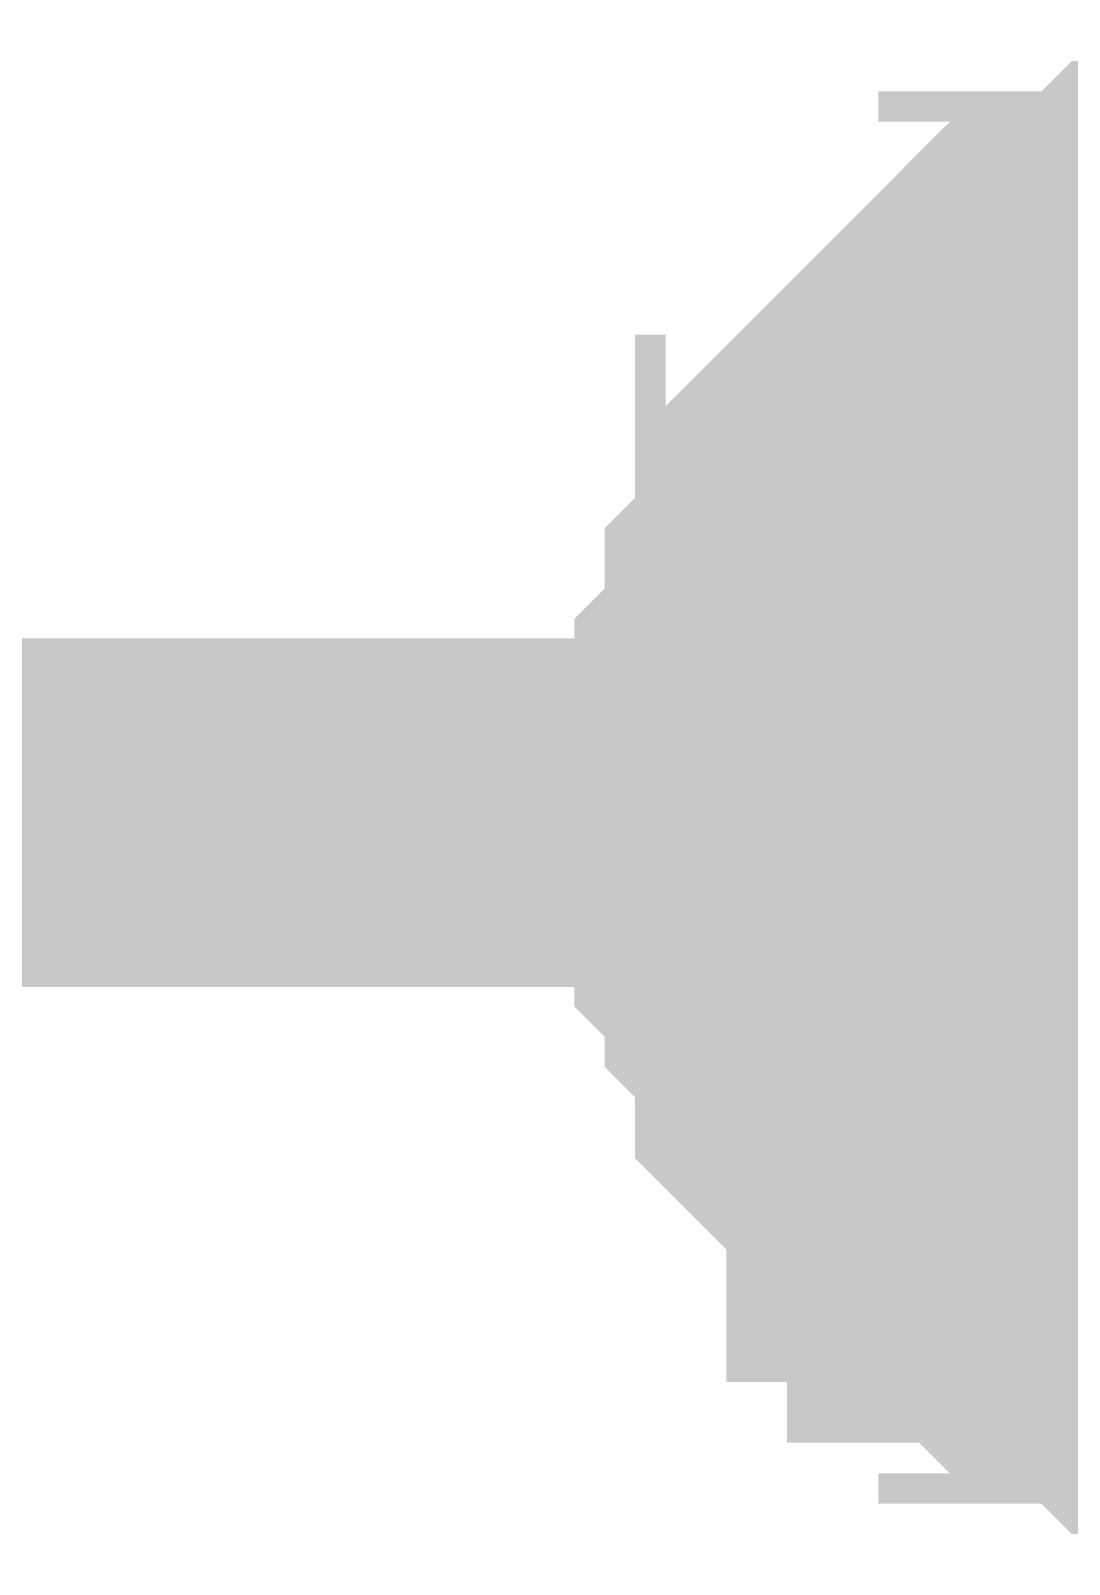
# Model space of a CAD drawing. Header units: inches. Extents: x 0 to 841, y 0 to 594.
# Drawn here: x 676.384 to 677.278, y 366.828 to 368.147 of the extents above; entities that cross this region are included whole.
import ezdxf

# ---------------------------------------------------------------- set-up
doc = ezdxf.new("R2010")
doc.units = ezdxf.units.IN
doc.layers.add('Sheet', color=255, linetype='Continuous')

msp = doc.modelspace()

# ---------------------------------------------------------------- linework, layer by layer
at = {"layer": 'Sheet'}
for points in [[(677.0019, 367.4741, 0.2997, 0.2997, 0), (677.0019, 367.5003, 0.2997, 0.2997, 0), (677.0019, 367.5264, 0.2997, 0.2997, 0), (677.0019, 367.5525, 0.2997, 0.2997, 0), (677.0019, 367.5787, 0.2997, 0.2997, 0), (677.028, 367.6048, 0.2997, 0.2997, 0), (677.028, 367.6309, 0.2997, 0.2997, 0), (677.028, 367.657, 0.2997, 0.2997, 0), (677.0541, 367.6832, 0.2997, 0.2997, 0), (677.0541, 367.7093, 0.2997, 0.2997, 0), (677.0541, 367.7354, 0.2997, 0.2997, 0), (677.0803, 367.7354, 0.2997, 0.2997, 0), (677.0803, 367.7616, 0.2997, 0.2997, 0), (677.1064, 367.7877, 0.2997, 0.2997, 0), (677.1325, 367.8138, 0.2997, 0.2997, 0), (677.1325, 367.8138, 0.2997, 0.2997, 0), (677.1586, 367.84, 0.2997, 0.2997, 0), (677.1848, 367.8661, 0.2997, 0.2997, 0), (677.1848, 367.8661, 0.2997, 0.2997, 0), (677.2109, 367.8922, 0.2997, 0.2997, 0), (677.237, 367.9184, 0.2997, 0.2997, 0), (677.2632, 367.9184, 0.2997, 0.2997, 0), (677.2632, 367.9445, 0.2997, 0.2997, 0), (677.2893, 367.9445, 0.2997, 0.2997, 0), (677.3154, 367.9445, 0.2997, 0.2997, 0), (677.3416, 367.9706, 0.2997, 0.2997, 0), (677.3677, 367.9706, 0.2997, 0.2997, 0), (677.3938, 367.9706, 0.2997, 0.2997, 0), (677.42, 367.9967, 0.2997, 0.2997, 0), (677.4461, 367.9967, 0.2997, 0.2997, 0)], [(677.0019, 367.4741, 0.2997, 0.2997, 0), (677.0019, 367.5003, 0.2997, 0.2997, 0), (677.0019, 367.5264, 0.2997, 0.2997, 0), (677.0019, 367.5525, 0.2997, 0.2997, 0), (677.0019, 367.5787, 0.2997, 0.2997, 0), (677.028, 367.6048, 0.2997, 0.2997, 0), (677.028, 367.6309, 0.2997, 0.2997, 0), (677.028, 367.657, 0.2997, 0.2997, 0), (677.0541, 367.6832, 0.2997, 0.2997, 0), (677.0541, 367.7093, 0.2997, 0.2997, 0), (677.0541, 367.7354, 0.2997, 0.2997, 0), (677.0803, 367.7354, 0.2997, 0.2997, 0), (677.0803, 367.7616, 0.2997, 0.2997, 0), (677.1064, 367.7877, 0.2997, 0.2997, 0), (677.1325, 367.8138, 0.2997, 0.2997, 0), (677.1325, 367.8138, 0.2997, 0.2997, 0), (677.1586, 367.84, 0.2997, 0.2997, 0), (677.1848, 367.8661, 0.2997, 0.2997, 0), (677.1848, 367.8661, 0.2997, 0.2997, 0), (677.2109, 367.8922, 0.2997, 0.2997, 0), (677.237, 367.9184, 0.2997, 0.2997, 0), (677.2632, 367.9184, 0.2997, 0.2997, 0), (677.2632, 367.9445, 0.2997, 0.2997, 0), (677.2893, 367.9445, 0.2997, 0.2997, 0), (677.3154, 367.9445, 0.2997, 0.2997, 0), (677.3416, 367.9706, 0.2997, 0.2997, 0), (677.3677, 367.9706, 0.2997, 0.2997, 0), (677.3938, 367.9706, 0.2997, 0.2997, 0), (677.42, 367.9967, 0.2997, 0.2997, 0), (677.4461, 367.9967, 0.2997, 0.2997, 0)], [(677.0019, 367.4741, 0.2997, 0.2997, 0), (677.0019, 367.5003, 0.2997, 0.2997, 0), (677.0019, 367.5264, 0.2997, 0.2997, 0), (677.0019, 367.5525, 0.2997, 0.2997, 0), (677.0019, 367.5787, 0.2997, 0.2997, 0), (677.028, 367.6048, 0.2997, 0.2997, 0), (677.028, 367.6309, 0.2997, 0.2997, 0), (677.028, 367.657, 0.2997, 0.2997, 0), (677.0541, 367.6832, 0.2997, 0.2997, 0), (677.0541, 367.7093, 0.2997, 0.2997, 0), (677.0541, 367.7354, 0.2997, 0.2997, 0), (677.0803, 367.7354, 0.2997, 0.2997, 0), (677.0803, 367.7616, 0.2997, 0.2997, 0), (677.1064, 367.7877, 0.2997, 0.2997, 0), (677.1325, 367.8138, 0.2997, 0.2997, 0), (677.1325, 367.8138, 0.2997, 0.2997, 0), (677.1586, 367.84, 0.2997, 0.2997, 0), (677.1848, 367.8661, 0.2997, 0.2997, 0), (677.1848, 367.8661, 0.2997, 0.2997, 0), (677.2109, 367.8922, 0.2997, 0.2997, 0), (677.237, 367.9184, 0.2997, 0.2997, 0), (677.2632, 367.9184, 0.2997, 0.2997, 0), (677.2632, 367.9445, 0.2997, 0.2997, 0), (677.2893, 367.9445, 0.2997, 0.2997, 0), (677.3154, 367.9445, 0.2997, 0.2997, 0), (677.3416, 367.9706, 0.2997, 0.2997, 0), (677.3677, 367.9706, 0.2997, 0.2997, 0), (677.3938, 367.9706, 0.2997, 0.2997, 0), (677.42, 367.9967, 0.2997, 0.2997, 0), (677.4461, 367.9967, 0.2997, 0.2997, 0)], [(677.0019, 367.4741, 0.2997, 0.2997, 0), (677.0019, 367.5003, 0.2997, 0.2997, 0), (677.0019, 367.5264, 0.2997, 0.2997, 0), (677.0019, 367.5525, 0.2997, 0.2997, 0), (677.0019, 367.5787, 0.2997, 0.2997, 0), (677.028, 367.6048, 0.2997, 0.2997, 0), (677.028, 367.6309, 0.2997, 0.2997, 0), (677.028, 367.657, 0.2997, 0.2997, 0), (677.0541, 367.6832, 0.2997, 0.2997, 0), (677.0541, 367.7093, 0.2997, 0.2997, 0), (677.0541, 367.7354, 0.2997, 0.2997, 0), (677.0803, 367.7354, 0.2997, 0.2997, 0), (677.0803, 367.7616, 0.2997, 0.2997, 0), (677.1064, 367.7877, 0.2997, 0.2997, 0), (677.1325, 367.8138, 0.2997, 0.2997, 0), (677.1325, 367.8138, 0.2997, 0.2997, 0), (677.1586, 367.84, 0.2997, 0.2997, 0), (677.1848, 367.8661, 0.2997, 0.2997, 0), (677.1848, 367.8661, 0.2997, 0.2997, 0), (677.2109, 367.8922, 0.2997, 0.2997, 0), (677.237, 367.9184, 0.2997, 0.2997, 0), (677.2632, 367.9184, 0.2997, 0.2997, 0), (677.2632, 367.9445, 0.2997, 0.2997, 0), (677.2893, 367.9445, 0.2997, 0.2997, 0), (677.3154, 367.9445, 0.2997, 0.2997, 0), (677.3416, 367.9706, 0.2997, 0.2997, 0), (677.3677, 367.9706, 0.2997, 0.2997, 0), (677.3938, 367.9706, 0.2997, 0.2997, 0), (677.42, 367.9967, 0.2997, 0.2997, 0), (677.4461, 367.9967, 0.2997, 0.2997, 0)], [(677.0019, 367.4741, 0.0991, 0.0991, 0), (677.0019, 367.5003, 0.0991, 0.0991, 0), (677.0019, 367.5264, 0.0991, 0.0991, 0), (677.0019, 367.5525, 0.0991, 0.0991, 0), (677.0019, 367.5787, 0.0991, 0.0991, 0), (677.028, 367.6048, 0.0991, 0.0991, 0), (677.028, 367.6309, 0.0991, 0.0991, 0), (677.028, 367.657, 0.0991, 0.0991, 0), (677.0541, 367.6832, 0.0991, 0.0991, 0), (677.0541, 367.7093, 0.0991, 0.0991, 0), (677.0541, 367.7354, 0.0991, 0.0991, 0), (677.0803, 367.7354, 0.0991, 0.0991, 0), (677.0803, 367.7616, 0.0991, 0.0991, 0), (677.1064, 367.7877, 0.0991, 0.0991, 0), (677.1325, 367.8138, 0.0991, 0.0991, 0), (677.1325, 367.8138, 0.0991, 0.0991, 0), (677.1586, 367.84, 0.0991, 0.0991, 0), (677.1848, 367.8661, 0.0991, 0.0991, 0), (677.1848, 367.8661, 0.0991, 0.0991, 0), (677.2109, 367.8922, 0.0991, 0.0991, 0), (677.237, 367.9184, 0.0991, 0.0991, 0), (677.2632, 367.9184, 0.0991, 0.0991, 0), (677.2632, 367.9445, 0.0991, 0.0991, 0), (677.2893, 367.9445, 0.0991, 0.0991, 0), (677.3154, 367.9445, 0.0991, 0.0991, 0), (677.3416, 367.9706, 0.0991, 0.0991, 0)], [(677.0019, 367.4741, 0.0991, 0.0991, 0), (677.0019, 367.5003, 0.0991, 0.0991, 0), (677.0019, 367.5264, 0.0991, 0.0991, 0), (677.0019, 367.5525, 0.0991, 0.0991, 0), (677.0019, 367.5787, 0.0991, 0.0991, 0), (677.028, 367.6048, 0.0991, 0.0991, 0), (677.028, 367.6309, 0.0991, 0.0991, 0), (677.028, 367.657, 0.0991, 0.0991, 0), (677.0541, 367.6832, 0.0991, 0.0991, 0), (677.0541, 367.7093, 0.0991, 0.0991, 0), (677.0541, 367.7354, 0.0991, 0.0991, 0), (677.0803, 367.7354, 0.0991, 0.0991, 0), (677.0803, 367.7616, 0.0991, 0.0991, 0), (677.1064, 367.7877, 0.0991, 0.0991, 0), (677.1325, 367.8138, 0.0991, 0.0991, 0), (677.1325, 367.8138, 0.0991, 0.0991, 0), (677.1586, 367.84, 0.0991, 0.0991, 0), (677.1848, 367.8661, 0.0991, 0.0991, 0), (677.1848, 367.8661, 0.0991, 0.0991, 0), (677.2109, 367.8922, 0.0991, 0.0991, 0), (677.237, 367.9184, 0.0991, 0.0991, 0), (677.2632, 367.9184, 0.0991, 0.0991, 0), (677.2632, 367.9445, 0.0991, 0.0991, 0), (677.2893, 367.9445, 0.0991, 0.0991, 0), (677.3154, 367.9445, 0.0991, 0.0991, 0), (677.3416, 367.9706, 0.0991, 0.0991, 0)], [(677.0019, 367.4741, 0.0991, 0.0991, 0), (677.0019, 367.5003, 0.0991, 0.0991, 0), (677.0019, 367.5264, 0.0991, 0.0991, 0), (677.0019, 367.5525, 0.0991, 0.0991, 0), (677.0019, 367.5787, 0.0991, 0.0991, 0), (677.028, 367.6048, 0.0991, 0.0991, 0), (677.028, 367.6309, 0.0991, 0.0991, 0), (677.028, 367.657, 0.0991, 0.0991, 0), (677.0541, 367.6832, 0.0991, 0.0991, 0), (677.0541, 367.7093, 0.0991, 0.0991, 0), (677.0541, 367.7354, 0.0991, 0.0991, 0), (677.0803, 367.7354, 0.0991, 0.0991, 0), (677.0803, 367.7616, 0.0991, 0.0991, 0), (677.1064, 367.7877, 0.0991, 0.0991, 0), (677.1325, 367.8138, 0.0991, 0.0991, 0), (677.1325, 367.8138, 0.0991, 0.0991, 0), (677.1586, 367.84, 0.0991, 0.0991, 0), (677.1848, 367.8661, 0.0991, 0.0991, 0), (677.1848, 367.8661, 0.0991, 0.0991, 0), (677.2109, 367.8922, 0.0991, 0.0991, 0), (677.237, 367.9184, 0.0991, 0.0991, 0), (677.2632, 367.9184, 0.0991, 0.0991, 0), (677.2632, 367.9445, 0.0991, 0.0991, 0), (677.2893, 367.9445, 0.0991, 0.0991, 0), (677.3154, 367.9445, 0.0991, 0.0991, 0), (677.3416, 367.9706, 0.0991, 0.0991, 0)], [(677.0019, 367.4741, 0.0991, 0.0991, 0), (677.0019, 367.5003, 0.0991, 0.0991, 0), (677.0019, 367.5264, 0.0991, 0.0991, 0), (677.0019, 367.5525, 0.0991, 0.0991, 0), (677.0019, 367.5787, 0.0991, 0.0991, 0), (677.028, 367.6048, 0.0991, 0.0991, 0), (677.028, 367.6309, 0.0991, 0.0991, 0), (677.028, 367.657, 0.0991, 0.0991, 0), (677.0541, 367.6832, 0.0991, 0.0991, 0), (677.0541, 367.7093, 0.0991, 0.0991, 0), (677.0541, 367.7354, 0.0991, 0.0991, 0), (677.0803, 367.7354, 0.0991, 0.0991, 0), (677.0803, 367.7616, 0.0991, 0.0991, 0), (677.1064, 367.7877, 0.0991, 0.0991, 0), (677.1325, 367.8138, 0.0991, 0.0991, 0), (677.1325, 367.8138, 0.0991, 0.0991, 0), (677.1586, 367.84, 0.0991, 0.0991, 0), (677.1848, 367.8661, 0.0991, 0.0991, 0), (677.1848, 367.8661, 0.0991, 0.0991, 0), (677.2109, 367.8922, 0.0991, 0.0991, 0), (677.237, 367.9184, 0.0991, 0.0991, 0), (677.2632, 367.9184, 0.0991, 0.0991, 0), (677.2632, 367.9445, 0.0991, 0.0991, 0), (677.2893, 367.9445, 0.0991, 0.0991, 0), (677.3154, 367.9445, 0.0991, 0.0991, 0), (677.3416, 367.9706, 0.0991, 0.0991, 0)], [(670.0249, 367.4741, 0.2997, 0.2997, 0), (677.5245, 367.4741, 0.2997, 0.2997, 0)], [(677.4461, 366.9777, 0.2997, 0.2997, 0), (677.42, 366.9777, 0.2997, 0.2997, 0), (677.3938, 367.0038, 0.2997, 0.2997, 0), (677.3677, 367.0038, 0.2997, 0.2997, 0), (677.3416, 367.0038, 0.2997, 0.2997, 0), (677.3154, 367.0299, 0.2997, 0.2997, 0), (677.2893, 367.0299, 0.2997, 0.2997, 0), (677.2632, 367.0299, 0.2997, 0.2997, 0), (677.2632, 367.056, 0.2997, 0.2997, 0), (677.237, 367.056, 0.2997, 0.2997, 0), (677.2109, 367.0822, 0.2997, 0.2997, 0), (677.1848, 367.0822, 0.2997, 0.2997, 0), (677.1848, 367.1083, 0.2997, 0.2997, 0), (677.1586, 367.1344, 0.2997, 0.2997, 0), (677.1325, 367.1344, 0.2997, 0.2997, 0), (677.1325, 367.1606, 0.2997, 0.2997, 0), (677.1064, 367.1867, 0.2997, 0.2997, 0), (677.0803, 367.2128, 0.2997, 0.2997, 0), (677.0803, 367.2128, 0.2997, 0.2997, 0), (677.0541, 367.239, 0.2997, 0.2997, 0), (677.0541, 367.2651, 0.2997, 0.2997, 0), (677.0541, 367.2912, 0.2997, 0.2997, 0), (677.028, 367.3174, 0.2997, 0.2997, 0), (677.028, 367.3435, 0.2997, 0.2997, 0), (677.028, 367.3435, 0.2997, 0.2997, 0), (677.0019, 367.3696, 0.2997, 0.2997, 0), (677.0019, 367.3957, 0.2997, 0.2997, 0), (677.0019, 367.4219, 0.2997, 0.2997, 0), (677.0019, 367.448, 0.2997, 0.2997, 0), (677.0019, 367.4741, 0.2997, 0.2997, 0)], [(677.0019, 367.4741, 0.2997, 0.2997, 0), (677.0019, 367.4741, 0.2997, 0.2997, 0)], [(677.4461, 366.9777, 0.2997, 0.2997, 0), (677.42, 366.9777, 0.2997, 0.2997, 0), (677.3938, 367.0038, 0.2997, 0.2997, 0), (677.3677, 367.0038, 0.2997, 0.2997, 0), (677.3416, 367.0038, 0.2997, 0.2997, 0), (677.3154, 367.0299, 0.2997, 0.2997, 0), (677.2893, 367.0299, 0.2997, 0.2997, 0), (677.2632, 367.0299, 0.2997, 0.2997, 0), (677.2632, 367.056, 0.2997, 0.2997, 0), (677.237, 367.056, 0.2997, 0.2997, 0), (677.2109, 367.0822, 0.2997, 0.2997, 0), (677.1848, 367.0822, 0.2997, 0.2997, 0), (677.1848, 367.1083, 0.2997, 0.2997, 0), (677.1586, 367.1344, 0.2997, 0.2997, 0), (677.1325, 367.1344, 0.2997, 0.2997, 0), (677.1325, 367.1606, 0.2997, 0.2997, 0), (677.1064, 367.1867, 0.2997, 0.2997, 0), (677.0803, 367.2128, 0.2997, 0.2997, 0), (677.0803, 367.2128, 0.2997, 0.2997, 0), (677.0541, 367.239, 0.2997, 0.2997, 0), (677.0541, 367.2651, 0.2997, 0.2997, 0), (677.0541, 367.2912, 0.2997, 0.2997, 0), (677.028, 367.3174, 0.2997, 0.2997, 0), (677.028, 367.3435, 0.2997, 0.2997, 0), (677.028, 367.3435, 0.2997, 0.2997, 0), (677.0019, 367.3696, 0.2997, 0.2997, 0), (677.0019, 367.3957, 0.2997, 0.2997, 0), (677.0019, 367.4219, 0.2997, 0.2997, 0), (677.0019, 367.448, 0.2997, 0.2997, 0), (677.0019, 367.4741, 0.2997, 0.2997, 0)], [(677.0019, 367.4741, 0.2997, 0.2997, 0), (677.0019, 367.4741, 0.2997, 0.2997, 0)], [(677.4461, 366.9777, 0.2997, 0.2997, 0), (677.42, 366.9777, 0.2997, 0.2997, 0), (677.3938, 367.0038, 0.2997, 0.2997, 0), (677.3677, 367.0038, 0.2997, 0.2997, 0), (677.3416, 367.0038, 0.2997, 0.2997, 0), (677.3154, 367.0299, 0.2997, 0.2997, 0), (677.2893, 367.0299, 0.2997, 0.2997, 0), (677.2632, 367.0299, 0.2997, 0.2997, 0), (677.2632, 367.056, 0.2997, 0.2997, 0), (677.237, 367.056, 0.2997, 0.2997, 0), (677.2109, 367.0822, 0.2997, 0.2997, 0), (677.1848, 367.0822, 0.2997, 0.2997, 0), (677.1848, 367.1083, 0.2997, 0.2997, 0), (677.1586, 367.1344, 0.2997, 0.2997, 0), (677.1325, 367.1344, 0.2997, 0.2997, 0), (677.1325, 367.1606, 0.2997, 0.2997, 0), (677.1064, 367.1867, 0.2997, 0.2997, 0), (677.0803, 367.2128, 0.2997, 0.2997, 0), (677.0803, 367.2128, 0.2997, 0.2997, 0), (677.0541, 367.239, 0.2997, 0.2997, 0), (677.0541, 367.2651, 0.2997, 0.2997, 0), (677.0541, 367.2912, 0.2997, 0.2997, 0), (677.028, 367.3174, 0.2997, 0.2997, 0), (677.028, 367.3435, 0.2997, 0.2997, 0), (677.028, 367.3435, 0.2997, 0.2997, 0), (677.0019, 367.3696, 0.2997, 0.2997, 0), (677.0019, 367.3957, 0.2997, 0.2997, 0), (677.0019, 367.4219, 0.2997, 0.2997, 0), (677.0019, 367.448, 0.2997, 0.2997, 0), (677.0019, 367.4741, 0.2997, 0.2997, 0)], [(677.0019, 367.4741, 0.2997, 0.2997, 0), (677.0019, 367.4741, 0.2997, 0.2997, 0)], [(677.4461, 366.9777, 0.2997, 0.2997, 0), (677.42, 366.9777, 0.2997, 0.2997, 0), (677.3938, 367.0038, 0.2997, 0.2997, 0), (677.3677, 367.0038, 0.2997, 0.2997, 0), (677.3416, 367.0038, 0.2997, 0.2997, 0), (677.3154, 367.0299, 0.2997, 0.2997, 0), (677.2893, 367.0299, 0.2997, 0.2997, 0), (677.2632, 367.0299, 0.2997, 0.2997, 0), (677.2632, 367.056, 0.2997, 0.2997, 0), (677.237, 367.056, 0.2997, 0.2997, 0), (677.2109, 367.0822, 0.2997, 0.2997, 0), (677.1848, 367.0822, 0.2997, 0.2997, 0), (677.1848, 367.1083, 0.2997, 0.2997, 0), (677.1586, 367.1344, 0.2997, 0.2997, 0), (677.1325, 367.1344, 0.2997, 0.2997, 0), (677.1325, 367.1606, 0.2997, 0.2997, 0), (677.1064, 367.1867, 0.2997, 0.2997, 0), (677.0803, 367.2128, 0.2997, 0.2997, 0), (677.0803, 367.2128, 0.2997, 0.2997, 0), (677.0541, 367.239, 0.2997, 0.2997, 0), (677.0541, 367.2651, 0.2997, 0.2997, 0), (677.0541, 367.2912, 0.2997, 0.2997, 0), (677.028, 367.3174, 0.2997, 0.2997, 0), (677.028, 367.3435, 0.2997, 0.2997, 0), (677.028, 367.3435, 0.2997, 0.2997, 0), (677.0019, 367.3696, 0.2997, 0.2997, 0), (677.0019, 367.3957, 0.2997, 0.2997, 0), (677.0019, 367.4219, 0.2997, 0.2997, 0), (677.0019, 367.448, 0.2997, 0.2997, 0), (677.0019, 367.4741, 0.2997, 0.2997, 0)], [(677.0019, 367.4741, 0.2997, 0.2997, 0), (677.0019, 367.4741, 0.2997, 0.2997, 0)], [(677.3416, 367.0038, 0.0991, 0.0991, 0), (677.3154, 367.0299, 0.0991, 0.0991, 0), (677.2893, 367.0299, 0.0991, 0.0991, 0), (677.2632, 367.0299, 0.0991, 0.0991, 0), (677.2632, 367.056, 0.0991, 0.0991, 0), (677.237, 367.056, 0.0991, 0.0991, 0), (677.2109, 367.0822, 0.0991, 0.0991, 0), (677.1848, 367.0822, 0.0991, 0.0991, 0), (677.1848, 367.1083, 0.0991, 0.0991, 0), (677.1586, 367.1344, 0.0991, 0.0991, 0), (677.1325, 367.1344, 0.0991, 0.0991, 0), (677.1325, 367.1606, 0.0991, 0.0991, 0), (677.1064, 367.1867, 0.0991, 0.0991, 0), (677.0803, 367.2128, 0.0991, 0.0991, 0), (677.0803, 367.2128, 0.0991, 0.0991, 0), (677.0541, 367.239, 0.0991, 0.0991, 0), (677.0541, 367.2651, 0.0991, 0.0991, 0), (677.0541, 367.2912, 0.0991, 0.0991, 0), (677.028, 367.3174, 0.0991, 0.0991, 0), (677.028, 367.3435, 0.0991, 0.0991, 0), (677.028, 367.3435, 0.0991, 0.0991, 0), (677.0019, 367.3696, 0.0991, 0.0991, 0), (677.0019, 367.3957, 0.0991, 0.0991, 0), (677.0019, 367.4219, 0.0991, 0.0991, 0), (677.0019, 367.448, 0.0991, 0.0991, 0), (677.0019, 367.4741, 0.0991, 0.0991, 0)], [(677.0019, 367.4741, 0.0991, 0.0991, 0), (677.0019, 367.4741, 0.0991, 0.0991, 0)], [(677.3416, 367.0038, 0.0991, 0.0991, 0), (677.3154, 367.0299, 0.0991, 0.0991, 0), (677.2893, 367.0299, 0.0991, 0.0991, 0), (677.2632, 367.0299, 0.0991, 0.0991, 0), (677.2632, 367.056, 0.0991, 0.0991, 0), (677.237, 367.056, 0.0991, 0.0991, 0), (677.2109, 367.0822, 0.0991, 0.0991, 0), (677.1848, 367.0822, 0.0991, 0.0991, 0), (677.1848, 367.1083, 0.0991, 0.0991, 0), (677.1586, 367.1344, 0.0991, 0.0991, 0), (677.1325, 367.1344, 0.0991, 0.0991, 0), (677.1325, 367.1606, 0.0991, 0.0991, 0), (677.1064, 367.1867, 0.0991, 0.0991, 0), (677.0803, 367.2128, 0.0991, 0.0991, 0), (677.0803, 367.2128, 0.0991, 0.0991, 0), (677.0541, 367.239, 0.0991, 0.0991, 0), (677.0541, 367.2651, 0.0991, 0.0991, 0), (677.0541, 367.2912, 0.0991, 0.0991, 0), (677.028, 367.3174, 0.0991, 0.0991, 0), (677.028, 367.3435, 0.0991, 0.0991, 0), (677.028, 367.3435, 0.0991, 0.0991, 0), (677.0019, 367.3696, 0.0991, 0.0991, 0), (677.0019, 367.3957, 0.0991, 0.0991, 0), (677.0019, 367.4219, 0.0991, 0.0991, 0), (677.0019, 367.448, 0.0991, 0.0991, 0), (677.0019, 367.4741, 0.0991, 0.0991, 0)], [(677.0019, 367.4741, 0.0991, 0.0991, 0), (677.0019, 367.4741, 0.0991, 0.0991, 0)], [(677.3416, 367.0038, 0.0991, 0.0991, 0), (677.3154, 367.0299, 0.0991, 0.0991, 0), (677.2893, 367.0299, 0.0991, 0.0991, 0), (677.2632, 367.0299, 0.0991, 0.0991, 0), (677.2632, 367.056, 0.0991, 0.0991, 0), (677.237, 367.056, 0.0991, 0.0991, 0), (677.2109, 367.0822, 0.0991, 0.0991, 0), (677.1848, 367.0822, 0.0991, 0.0991, 0), (677.1848, 367.1083, 0.0991, 0.0991, 0), (677.1586, 367.1344, 0.0991, 0.0991, 0), (677.1325, 367.1344, 0.0991, 0.0991, 0), (677.1325, 367.1606, 0.0991, 0.0991, 0), (677.1064, 367.1867, 0.0991, 0.0991, 0), (677.0803, 367.2128, 0.0991, 0.0991, 0), (677.0803, 367.2128, 0.0991, 0.0991, 0), (677.0541, 367.239, 0.0991, 0.0991, 0), (677.0541, 367.2651, 0.0991, 0.0991, 0), (677.0541, 367.2912, 0.0991, 0.0991, 0), (677.028, 367.3174, 0.0991, 0.0991, 0), (677.028, 367.3435, 0.0991, 0.0991, 0), (677.028, 367.3435, 0.0991, 0.0991, 0), (677.0019, 367.3696, 0.0991, 0.0991, 0), (677.0019, 367.3957, 0.0991, 0.0991, 0), (677.0019, 367.4219, 0.0991, 0.0991, 0), (677.0019, 367.448, 0.0991, 0.0991, 0), (677.0019, 367.4741, 0.0991, 0.0991, 0)], [(677.0019, 367.4741, 0.0991, 0.0991, 0), (677.0019, 367.4741, 0.0991, 0.0991, 0)], [(677.3416, 367.0038, 0.0991, 0.0991, 0), (677.3154, 367.0299, 0.0991, 0.0991, 0), (677.2893, 367.0299, 0.0991, 0.0991, 0), (677.2632, 367.0299, 0.0991, 0.0991, 0), (677.2632, 367.056, 0.0991, 0.0991, 0), (677.237, 367.056, 0.0991, 0.0991, 0), (677.2109, 367.0822, 0.0991, 0.0991, 0), (677.1848, 367.0822, 0.0991, 0.0991, 0), (677.1848, 367.1083, 0.0991, 0.0991, 0), (677.1586, 367.1344, 0.0991, 0.0991, 0), (677.1325, 367.1344, 0.0991, 0.0991, 0), (677.1325, 367.1606, 0.0991, 0.0991, 0), (677.1064, 367.1867, 0.0991, 0.0991, 0), (677.0803, 367.2128, 0.0991, 0.0991, 0), (677.0803, 367.2128, 0.0991, 0.0991, 0), (677.0541, 367.239, 0.0991, 0.0991, 0), (677.0541, 367.2651, 0.0991, 0.0991, 0), (677.0541, 367.2912, 0.0991, 0.0991, 0), (677.028, 367.3174, 0.0991, 0.0991, 0), (677.028, 367.3435, 0.0991, 0.0991, 0), (677.028, 367.3435, 0.0991, 0.0991, 0), (677.0019, 367.3696, 0.0991, 0.0991, 0), (677.0019, 367.3957, 0.0991, 0.0991, 0), (677.0019, 367.4219, 0.0991, 0.0991, 0), (677.0019, 367.448, 0.0991, 0.0991, 0), (677.0019, 367.4741, 0.0991, 0.0991, 0)], [(677.0019, 367.4741, 0.0991, 0.0991, 0), (677.0019, 367.4741, 0.0991, 0.0991, 0)]]:
    msp.add_lwpolyline(points, format="xyseb", dxfattribs=at)
msp.add_lwpolyline([(677.246, 367.5, 0.508, 0.508, 1), (677.754, 367.5, 0.508, 0.508, 1)], format="xyseb", close=True, dxfattribs=at)

doc.saveas('drawing.dxf')
